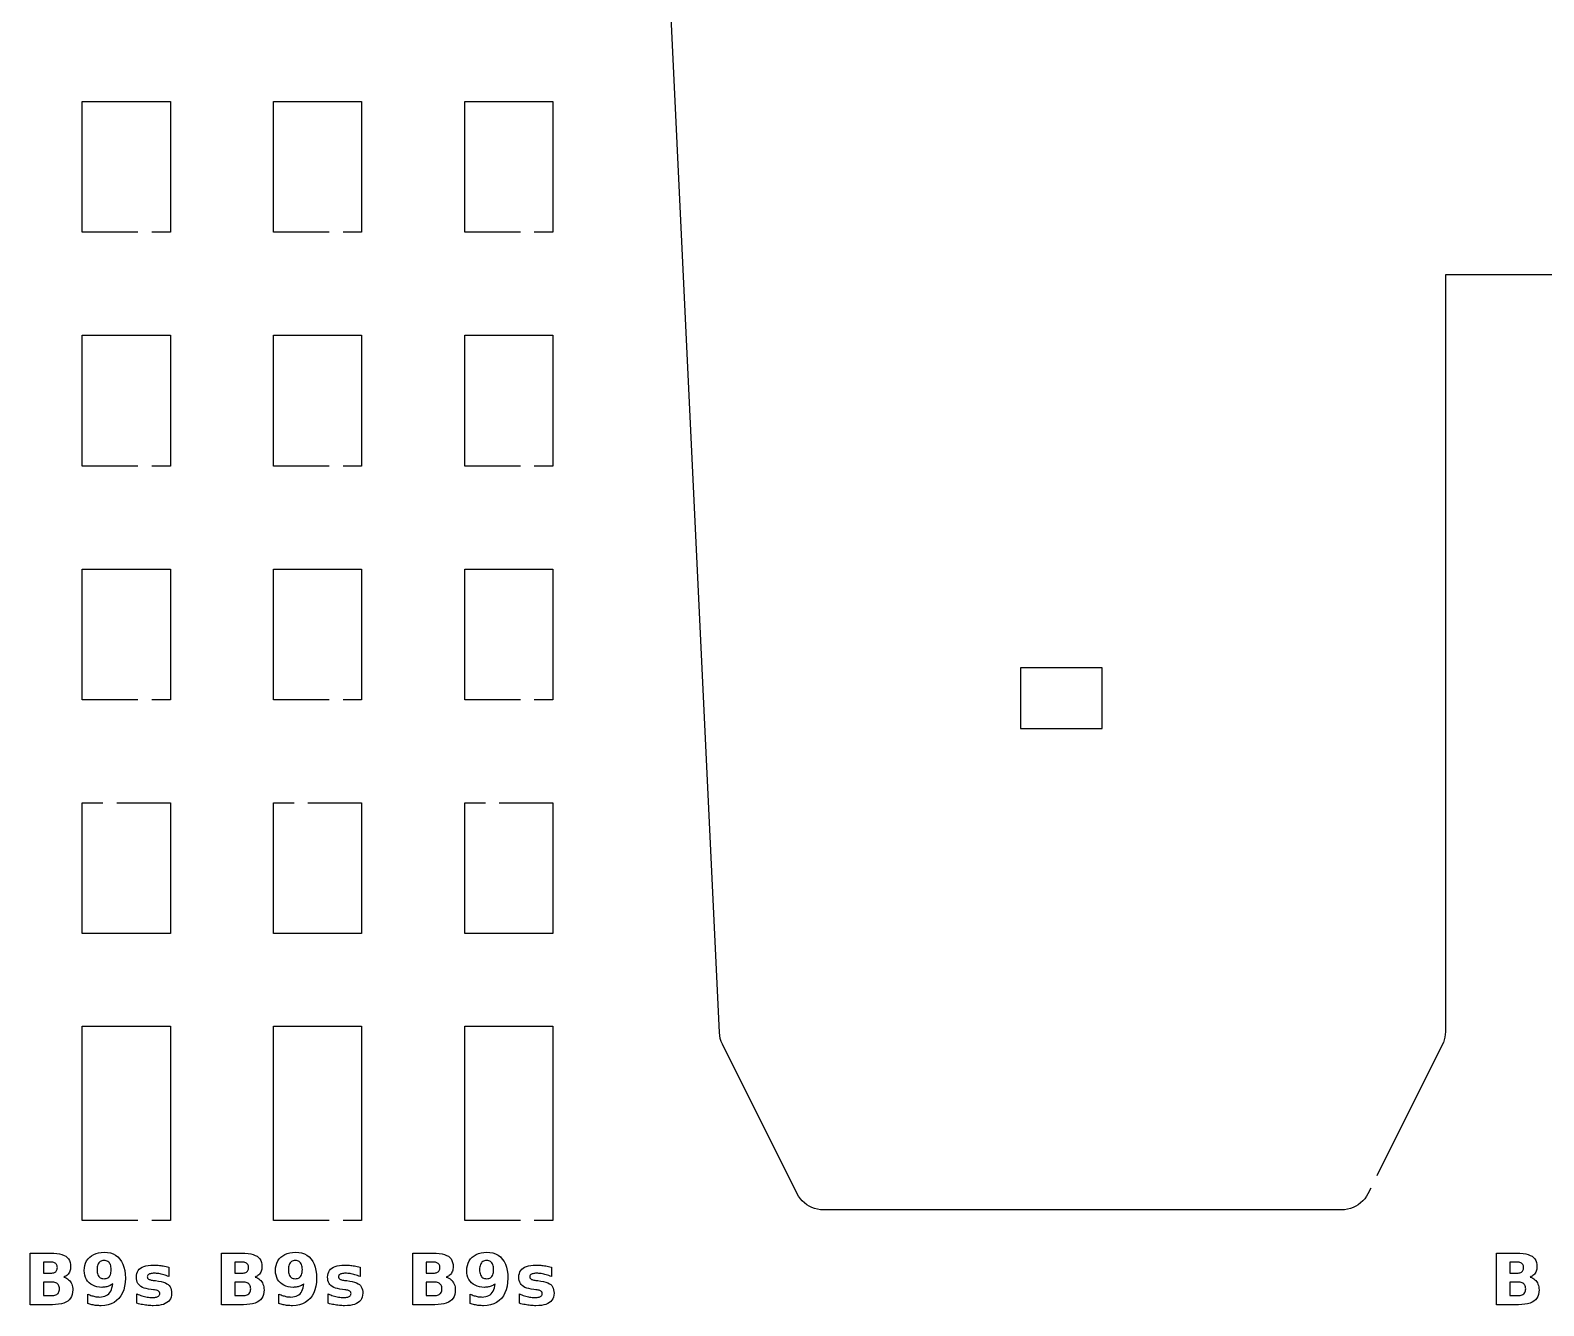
# Model space of a CAD drawing. Header units: millimetres. Extents: x 6 to 297, y 4 to 290.
# Drawn here: x 6.5 to 77.7, y 4.4 to 64.4 of the extents above; entities that cross this region are included whole.
import ezdxf

# ---------------------------------------------------------------- set-up
doc = ezdxf.new("R2010")
doc.units = ezdxf.units.MM
doc.layers.add('CUT', color=1, linetype='CONTINUOUS')
doc.layers.add('ENGRAVE', color=5, linetype='CONTINUOUS')

msp = doc.modelspace()

# ---------------------------------------------------------------- linework, layer by layer
at = {"layer": 'CUT', "color": 1}
for points in [[(69.5606, 9.9535), (69.4255, 9.6834), (69.3585, 9.5646), (69.2787, 9.4515), (69.188, 9.3471), (69.0872, 9.2523), (68.9774, 9.1681), (68.8597, 9.0954), (68.7353, 9.0348), (68.6055, 8.9871), (68.4715, 8.9527), (68.3347, 8.9319), (68.1984, 8.925), (43.8016, 8.925), (43.6653, 8.9319), (43.5285, 8.9527), (43.3945, 8.9871), (43.2647, 9.0348), (43.1403, 9.0954), (43.0226, 9.1681), (42.9128, 9.2523), (42.812, 9.3471), (42.7213, 9.4515), (42.6415, 9.5646), (42.5745, 9.6834), (39.0548, 16.7228), (38.9983, 16.852), (38.9551, 16.9883), (38.9261, 17.1283), (38.9121, 17.2686), (34.9267, 100.962)], [(11.55, 54.925), (8.925, 54.925), (8.925, 61.075), (13.075, 61.075), (13.075, 54.925), (12.2, 54.925)], [(20.55, 54.925), (17.925, 54.925), (17.925, 61.075), (22.075, 61.075), (22.075, 54.925), (21.2, 54.925)], [(29.55, 54.925), (26.925, 54.925), (26.925, 61.075), (31.075, 61.075), (31.075, 54.925), (30.2, 54.925)], [(124.3061, 52.925), (73.075, 52.925), (73.075, 17.3051), (73.0692, 17.1796), (73.0515, 17.0533), (73.0222, 16.9293), (72.9816, 16.8085), (72.9306, 16.6935), (69.8513, 10.5349)], [(11.55, 43.925), (8.925, 43.925), (8.925, 50.075), (13.075, 50.075), (13.075, 43.925), (12.2, 43.925)], [(20.55, 43.925), (17.925, 43.925), (17.925, 50.075), (22.075, 50.075), (22.075, 43.925), (21.2, 43.925)], [(29.55, 43.925), (26.925, 43.925), (26.925, 50.075), (31.075, 50.075), (31.075, 43.925), (30.2, 43.925)], [(11.55, 32.925), (8.925, 32.925), (8.925, 39.075), (13.075, 39.075), (13.075, 32.925), (12.2, 32.925)], [(20.55, 32.925), (17.925, 32.925), (17.925, 39.075), (22.075, 39.075), (22.075, 32.925), (21.2, 32.925)], [(29.55, 32.925), (26.925, 32.925), (26.925, 39.075), (31.075, 39.075), (31.075, 32.925), (30.2, 32.925)], [(10.55, 28.075), (13.075, 28.075), (13.075, 21.925), (8.925, 21.925), (8.925, 28.075), (9.9, 28.075)], [(19.55, 28.075), (22.075, 28.075), (22.075, 21.925), (17.925, 21.925), (17.925, 28.075), (18.9, 28.075)], [(28.55, 28.075), (31.075, 28.075), (31.075, 21.925), (26.925, 21.925), (26.925, 28.075), (27.9, 28.075)], [(11.55, 8.425), (8.925, 8.425), (8.925, 17.575), (13.075, 17.575), (13.075, 8.425), (12.2, 8.425)], [(20.55, 8.425), (17.925, 8.425), (17.925, 17.575), (22.075, 17.575), (22.075, 8.425), (21.2, 8.425)], [(29.55, 8.425), (26.925, 8.425), (26.925, 17.575), (31.075, 17.575), (31.075, 8.425), (30.2, 8.425)]]:
    msp.add_lwpolyline(points, dxfattribs=at)
msp.add_lwpolyline([(56.925, 34.425), (53.075, 34.425), (53.075, 31.575), (56.925, 31.575), (56.925, 34.425)], close=True, dxfattribs=at)
at = {"layer": 'ENGRAVE', "color": 5}
for points in [[(8.2878, 5.6414), (8.3323, 5.597), (8.3717, 5.5472), (8.4055, 5.4926), (8.4332, 5.434), (8.4547, 5.3714), (8.4701, 5.3048), (8.4793, 5.2343), (8.4824, 5.1598), (8.4758, 5.0476), (8.456, 4.9453), (8.423, 4.853), (8.3768, 4.7706), (8.3174, 4.6982), (8.2447, 4.6357), (8.1587, 4.583), (8.0588, 4.5399), (7.9453, 4.5063), (7.818, 4.4824), (7.6769, 4.468), (7.5221, 4.4632), (6.4821, 4.4632), (6.4821, 6.8932), (7.4228, 6.8932), (7.5838, 6.8889), (7.7293, 6.8762), (7.8592, 6.8549), (7.9737, 6.8252), (8.0726, 6.7869), (8.156, 6.7402), (8.2254, 6.6841), (8.2822, 6.6178), (8.3263, 6.5412), (8.3579, 6.4545), (8.3768, 6.3575), (8.3831, 6.2503), (8.3808, 6.1926), (8.3739, 6.1379), (8.3623, 6.0861), (8.3462, 6.0373), (8.3255, 5.9913), (8.3001, 5.9484), (8.2703, 5.9087), (8.2364, 5.8725), (8.1984, 5.8399), (8.1561, 5.8109), (8.1097, 5.7855), (8.0592, 5.7636), (8.1239, 5.7413), (8.1836, 5.7135), (8.2382, 5.6802), (8.2878, 5.6414)], [(7.5856, 5.9687), (7.621, 5.9814), (7.6525, 5.9977), (7.68, 6.0175), (7.7033, 6.041), (7.7225, 6.0678), (7.7373, 6.0981), (7.748, 6.1318), (7.7543, 6.169), (7.7565, 6.2096), (7.7543, 6.2497), (7.748, 6.2866), (7.7373, 6.3201), (7.7225, 6.3503), (7.7033, 6.3772), (7.68, 6.4008), (7.6525, 6.421), (7.621, 6.4375), (7.5856, 6.4503), (7.5461, 6.4594), (7.5027, 6.4649), (7.4554, 6.4668), (7.1087, 6.4668), (7.1087, 5.9524), (7.4554, 5.9524), (7.5027, 5.9542), (7.5461, 5.9597), (7.5856, 5.9687)], [(9.2821, 4.9233), (9.3302, 4.9049), (9.3776, 4.8883), (9.4243, 4.8738), (9.4702, 4.8611), (9.5157, 4.8504), (9.561, 4.8417), (9.6061, 4.8349), (9.6511, 4.83), (9.6958, 4.8271), (9.7404, 4.8261), (9.8303, 4.8305), (9.9133, 4.8434), (9.9894, 4.865), (10.0587, 4.8952), (10.1211, 4.9341), (10.1766, 4.9816), (10.2251, 5.0376), (10.2665, 5.1019), (10.3007, 5.1746), (10.3278, 5.2557), (10.3477, 5.3452), (10.3605, 5.443), (10.3232, 5.417), (10.2851, 5.3933), (10.2462, 5.3718), (10.2064, 5.3526), (10.1659, 5.3356), (10.1245, 5.3209), (10.0821, 5.3085), (10.0386, 5.2983), (9.9939, 5.2904), (9.948, 5.2848), (9.9009, 5.2814), (9.8527, 5.2802), (9.7325, 5.2863), (9.6202, 5.3044), (9.516, 5.3346), (9.4197, 5.3768), (9.3315, 5.4311), (9.2513, 5.4975), (9.1814, 5.5738), (9.1242, 5.6577), (9.0798, 5.7492), (9.048, 5.8484), (9.029, 5.9552), (9.0226, 6.0696), (9.0297, 6.196), (9.0509, 6.3138), (9.0863, 6.4228), (9.1358, 6.5232), (9.1995, 6.6149), (9.2773, 6.6979), (9.3671, 6.77), (9.4664, 6.829), (9.5754, 6.8749), (9.694, 6.9077), (9.8222, 6.9273), (9.9601, 6.9339), (10.1126, 6.925), (10.2531, 6.8983), (10.3817, 6.8537), (10.4983, 6.7914), (10.603, 6.7112), (10.6958, 6.6132), (10.7754, 6.499), (10.8405, 6.37), (10.8911, 6.2263), (10.9273, 6.0678), (10.949, 5.8946), (10.9562, 5.7067), (10.9478, 5.5131), (10.9224, 5.3339), (10.8801, 5.169), (10.8209, 5.0184), (10.7448, 4.8821), (10.6518, 4.7602), (10.5441, 4.655), (10.4238, 4.569), (10.2909, 4.502), (10.1455, 4.4542), (9.9875, 4.4255), (9.8169, 4.416), (9.7603, 4.4167), (9.7046, 4.4188), (9.6496, 4.4223), (9.5955, 4.4272), (9.5422, 4.4335), (9.4897, 4.4412), (9.4378, 4.4503), (9.3863, 4.4608), (9.3351, 4.4727), (9.2843, 4.4861), (9.2338, 4.5008), (9.1837, 4.5169), (9.1837, 4.9661), (9.2333, 4.9438), (9.2821, 4.9233)], [(10.1009, 5.7138), (10.1399, 5.7345), (10.1743, 5.7612), (10.2043, 5.7937), (10.2296, 5.8322), (10.2504, 5.8767), (10.2665, 5.927), (10.278, 5.9833), (10.285, 6.0455), (10.2873, 6.1136), (10.285, 6.1812), (10.278, 6.2431), (10.2665, 6.2991), (10.2504, 6.3494), (10.2296, 6.3939), (10.2043, 6.4326), (10.1743, 6.4654), (10.1399, 6.4923), (10.1009, 6.5131), (10.0574, 6.5281), (10.0094, 6.537), (9.9569, 6.54), (9.9043, 6.537), (9.8563, 6.5281), (9.8128, 6.5131), (9.7738, 6.4923), (9.7394, 6.4654), (9.7095, 6.4326), (9.6841, 6.3939), (9.6633, 6.3494), (9.6472, 6.2991), (9.6357, 6.2431), (9.6288, 6.1812), (9.6265, 6.1136), (9.6288, 6.0455), (9.6357, 5.9833), (9.6472, 5.927), (9.6633, 5.8767), (9.6841, 5.8322), (9.7095, 5.7937), (9.7394, 5.7612), (9.7738, 5.7345), (9.8128, 5.7138), (9.8563, 5.699), (9.9043, 5.6901), (9.9569, 5.6871), (10.0094, 5.6901), (10.0574, 5.699), (10.1009, 5.7138)], [(17.2878, 5.6414), (17.3323, 5.597), (17.3717, 5.5472), (17.4055, 5.4926), (17.4332, 5.434), (17.4547, 5.3714), (17.4701, 5.3048), (17.4793, 5.2343), (17.4824, 5.1598), (17.4758, 5.0476), (17.456, 4.9453), (17.423, 4.853), (17.3768, 4.7706), (17.3174, 4.6982), (17.2447, 4.6357), (17.1587, 4.583), (17.0588, 4.5399), (16.9453, 4.5063), (16.818, 4.4824), (16.6769, 4.468), (16.5221, 4.4632), (15.4821, 4.4632), (15.4821, 6.8932), (16.4228, 6.8932), (16.5838, 6.8889), (16.7293, 6.8762), (16.8592, 6.8549), (16.9737, 6.8252), (17.0726, 6.7869), (17.156, 6.7402), (17.2254, 6.6841), (17.2822, 6.6178), (17.3263, 6.5412), (17.3579, 6.4545), (17.3768, 6.3575), (17.3831, 6.2503), (17.3808, 6.1926), (17.3739, 6.1379), (17.3623, 6.0861), (17.3462, 6.0373), (17.3255, 5.9913), (17.3001, 5.9484), (17.2703, 5.9087), (17.2364, 5.8725), (17.1984, 5.8399), (17.1561, 5.8109), (17.1097, 5.7855), (17.0592, 5.7636), (17.1239, 5.7413), (17.1836, 5.7135), (17.2382, 5.6802), (17.2878, 5.6414)], [(16.5856, 5.9687), (16.621, 5.9814), (16.6525, 5.9977), (16.68, 6.0175), (16.7033, 6.041), (16.7225, 6.0678), (16.7373, 6.0981), (16.748, 6.1318), (16.7543, 6.169), (16.7565, 6.2096), (16.7543, 6.2497), (16.748, 6.2866), (16.7373, 6.3201), (16.7225, 6.3503), (16.7033, 6.3772), (16.68, 6.4008), (16.6525, 6.421), (16.621, 6.4375), (16.5856, 6.4503), (16.5461, 6.4594), (16.5027, 6.4649), (16.4554, 6.4668), (16.1087, 6.4668), (16.1087, 5.9524), (16.4554, 5.9524), (16.5027, 5.9542), (16.5461, 5.9597), (16.5856, 5.9687)], [(18.2821, 4.9233), (18.3302, 4.9049), (18.3776, 4.8883), (18.4243, 4.8738), (18.4702, 4.8611), (18.5157, 4.8504), (18.561, 4.8417), (18.6061, 4.8349), (18.6511, 4.83), (18.6958, 4.8271), (18.7404, 4.8261), (18.8303, 4.8305), (18.9133, 4.8434), (18.9894, 4.865), (19.0587, 4.8952), (19.1211, 4.9341), (19.1766, 4.9816), (19.2251, 5.0376), (19.2665, 5.1019), (19.3007, 5.1746), (19.3278, 5.2557), (19.3477, 5.3452), (19.3605, 5.443), (19.3232, 5.417), (19.2851, 5.3933), (19.2462, 5.3718), (19.2064, 5.3526), (19.1659, 5.3356), (19.1245, 5.3209), (19.0821, 5.3085), (19.0386, 5.2983), (18.9939, 5.2904), (18.948, 5.2848), (18.9009, 5.2814), (18.8527, 5.2802), (18.7325, 5.2863), (18.6202, 5.3044), (18.516, 5.3346), (18.4197, 5.3768), (18.3315, 5.4311), (18.2513, 5.4975), (18.1814, 5.5738), (18.1242, 5.6577), (18.0798, 5.7492), (18.048, 5.8484), (18.029, 5.9552), (18.0226, 6.0696), (18.0297, 6.196), (18.0509, 6.3138), (18.0863, 6.4228), (18.1358, 6.5232), (18.1995, 6.6149), (18.2773, 6.6979), (18.3671, 6.77), (18.4664, 6.829), (18.5754, 6.8749), (18.694, 6.9077), (18.8222, 6.9273), (18.9601, 6.9339), (19.1126, 6.925), (19.2531, 6.8983), (19.3817, 6.8537), (19.4983, 6.7914), (19.603, 6.7112), (19.6958, 6.6132), (19.7754, 6.499), (19.8405, 6.37), (19.8911, 6.2263), (19.9273, 6.0678), (19.949, 5.8946), (19.9562, 5.7067), (19.9478, 5.5131), (19.9224, 5.3339), (19.8801, 5.169), (19.8209, 5.0184), (19.7448, 4.8821), (19.6518, 4.7602), (19.5441, 4.655), (19.4238, 4.569), (19.2909, 4.502), (19.1455, 4.4542), (18.9875, 4.4255), (18.8169, 4.416), (18.7603, 4.4167), (18.7046, 4.4188), (18.6496, 4.4223), (18.5955, 4.4272), (18.5422, 4.4335), (18.4897, 4.4412), (18.4378, 4.4503), (18.3863, 4.4608), (18.3351, 4.4727), (18.2843, 4.4861), (18.2338, 4.5008), (18.1837, 4.5169), (18.1837, 4.9661), (18.2333, 4.9438), (18.2821, 4.9233)], [(19.1009, 5.7138), (19.1399, 5.7345), (19.1743, 5.7612), (19.2043, 5.7937), (19.2296, 5.8322), (19.2504, 5.8767), (19.2665, 5.927), (19.278, 5.9833), (19.285, 6.0455), (19.2873, 6.1136), (19.285, 6.1812), (19.278, 6.2431), (19.2665, 6.2991), (19.2504, 6.3494), (19.2296, 6.3939), (19.2043, 6.4326), (19.1743, 6.4654), (19.1399, 6.4923), (19.1009, 6.5131), (19.0574, 6.5281), (19.0094, 6.537), (18.9569, 6.54), (18.9043, 6.537), (18.8563, 6.5281), (18.8128, 6.5131), (18.7738, 6.4923), (18.7394, 6.4654), (18.7095, 6.4326), (18.6841, 6.3939), (18.6633, 6.3494), (18.6472, 6.2991), (18.6357, 6.2431), (18.6288, 6.1812), (18.6265, 6.1136), (18.6288, 6.0455), (18.6357, 5.9833), (18.6472, 5.927), (18.6633, 5.8767), (18.6841, 5.8322), (18.7095, 5.7937), (18.7394, 5.7612), (18.7738, 5.7345), (18.8128, 5.7138), (18.8563, 5.699), (18.9043, 5.6901), (18.9569, 5.6871), (19.0094, 5.6901), (19.0574, 5.699), (19.1009, 5.7138)], [(26.2878, 5.6414), (26.3323, 5.597), (26.3717, 5.5472), (26.4055, 5.4926), (26.4332, 5.434), (26.4547, 5.3714), (26.4701, 5.3048), (26.4793, 5.2343), (26.4824, 5.1598), (26.4758, 5.0476), (26.456, 4.9453), (26.423, 4.853), (26.3768, 4.7706), (26.3174, 4.6982), (26.2447, 4.6357), (26.1587, 4.583), (26.0588, 4.5399), (25.9453, 4.5063), (25.818, 4.4824), (25.6769, 4.468), (25.5221, 4.4632), (24.4821, 4.4632), (24.4821, 6.8932), (25.4228, 6.8932), (25.5838, 6.8889), (25.7293, 6.8762), (25.8592, 6.8549), (25.9737, 6.8252), (26.0726, 6.7869), (26.156, 6.7402), (26.2254, 6.6841), (26.2822, 6.6178), (26.3263, 6.5412), (26.3579, 6.4545), (26.3768, 6.3575), (26.3831, 6.2503), (26.3808, 6.1926), (26.3739, 6.1379), (26.3623, 6.0861), (26.3462, 6.0373), (26.3255, 5.9913), (26.3001, 5.9484), (26.2703, 5.9087), (26.2364, 5.8725), (26.1984, 5.8399), (26.1561, 5.8109), (26.1097, 5.7855), (26.0592, 5.7636), (26.1239, 5.7413), (26.1836, 5.7135), (26.2382, 5.6802), (26.2878, 5.6414)], [(25.5856, 5.9687), (25.621, 5.9814), (25.6525, 5.9977), (25.68, 6.0175), (25.7033, 6.041), (25.7225, 6.0678), (25.7373, 6.0981), (25.748, 6.1318), (25.7543, 6.169), (25.7565, 6.2096), (25.7543, 6.2497), (25.748, 6.2866), (25.7373, 6.3201), (25.7225, 6.3503), (25.7033, 6.3772), (25.68, 6.4008), (25.6525, 6.421), (25.621, 6.4375), (25.5856, 6.4503), (25.5461, 6.4594), (25.5027, 6.4649), (25.4554, 6.4668), (25.1087, 6.4668), (25.1087, 5.9524), (25.4554, 5.9524), (25.5027, 5.9542), (25.5461, 5.9597), (25.5856, 5.9687)], [(27.2821, 4.9233), (27.3302, 4.9049), (27.3776, 4.8883), (27.4243, 4.8738), (27.4702, 4.8611), (27.5157, 4.8504), (27.561, 4.8417), (27.6061, 4.8349), (27.6511, 4.83), (27.6958, 4.8271), (27.7404, 4.8261), (27.8303, 4.8305), (27.9133, 4.8434), (27.9894, 4.865), (28.0587, 4.8952), (28.1211, 4.9341), (28.1766, 4.9816), (28.2251, 5.0376), (28.2665, 5.1019), (28.3007, 5.1746), (28.3278, 5.2557), (28.3477, 5.3452), (28.3605, 5.443), (28.3232, 5.417), (28.2851, 5.3933), (28.2462, 5.3718), (28.2064, 5.3526), (28.1659, 5.3356), (28.1245, 5.3209), (28.0821, 5.3085), (28.0386, 5.2983), (27.9939, 5.2904), (27.948, 5.2848), (27.9009, 5.2814), (27.8527, 5.2802), (27.7325, 5.2863), (27.6202, 5.3044), (27.516, 5.3346), (27.4197, 5.3768), (27.3315, 5.4311), (27.2513, 5.4975), (27.1814, 5.5738), (27.1242, 5.6577), (27.0798, 5.7492), (27.048, 5.8484), (27.029, 5.9552), (27.0226, 6.0696), (27.0297, 6.196), (27.0509, 6.3138), (27.0863, 6.4228), (27.1358, 6.5232), (27.1995, 6.6149), (27.2773, 6.6979), (27.3671, 6.77), (27.4664, 6.829), (27.5754, 6.8749), (27.694, 6.9077), (27.8222, 6.9273), (27.9601, 6.9339), (28.1126, 6.925), (28.2531, 6.8983), (28.3817, 6.8537), (28.4983, 6.7914), (28.603, 6.7112), (28.6958, 6.6132), (28.7754, 6.499), (28.8405, 6.37), (28.8911, 6.2263), (28.9273, 6.0678), (28.949, 5.8946), (28.9562, 5.7067), (28.9478, 5.5131), (28.9224, 5.3339), (28.8801, 5.169), (28.8209, 5.0184), (28.7448, 4.8821), (28.6518, 4.7602), (28.5441, 4.655), (28.4238, 4.569), (28.2909, 4.502), (28.1455, 4.4542), (27.9875, 4.4255), (27.8169, 4.416), (27.7603, 4.4167), (27.7046, 4.4188), (27.6496, 4.4223), (27.5955, 4.4272), (27.5422, 4.4335), (27.4897, 4.4412), (27.4378, 4.4503), (27.3863, 4.4608), (27.3351, 4.4727), (27.2843, 4.4861), (27.2338, 4.5008), (27.1837, 4.5169), (27.1837, 4.9661), (27.2333, 4.9438), (27.2821, 4.9233)], [(28.1009, 5.7138), (28.1399, 5.7345), (28.1743, 5.7612), (28.2043, 5.7937), (28.2296, 5.8322), (28.2504, 5.8767), (28.2665, 5.927), (28.278, 5.9833), (28.285, 6.0455), (28.2873, 6.1136), (28.285, 6.1812), (28.278, 6.2431), (28.2665, 6.2991), (28.2504, 6.3494), (28.2296, 6.3939), (28.2043, 6.4326), (28.1743, 6.4654), (28.1399, 6.4923), (28.1009, 6.5131), (28.0574, 6.5281), (28.0094, 6.537), (27.9569, 6.54), (27.9043, 6.537), (27.8563, 6.5281), (27.8128, 6.5131), (27.7738, 6.4923), (27.7394, 6.4654), (27.7095, 6.4326), (27.6841, 6.3939), (27.6633, 6.3494), (27.6472, 6.2991), (27.6357, 6.2431), (27.6288, 6.1812), (27.6265, 6.1136), (27.6288, 6.0455), (27.6357, 5.9833), (27.6472, 5.927), (27.6633, 5.8767), (27.6841, 5.8322), (27.7095, 5.7937), (27.7394, 5.7612), (27.7738, 5.7345), (27.8128, 5.7138), (27.8563, 5.699), (27.9043, 5.6901), (27.9569, 5.6871), (28.0094, 5.6901), (28.0574, 5.699), (28.1009, 5.7138)], [(77.2878, 5.6414), (77.3323, 5.597), (77.3717, 5.5472), (77.4055, 5.4926), (77.4332, 5.434), (77.4547, 5.3714), (77.4701, 5.3048), (77.4793, 5.2343), (77.4824, 5.1598), (77.4758, 5.0476), (77.456, 4.9453), (77.423, 4.853), (77.3768, 4.7706), (77.3174, 4.6982), (77.2447, 4.6357), (77.1587, 4.583), (77.0588, 4.5399), (76.9453, 4.5063), (76.818, 4.4824), (76.6769, 4.468), (76.5221, 4.4632), (75.4821, 4.4632), (75.4821, 6.8932), (76.4228, 6.8932), (76.5838, 6.8889), (76.7293, 6.8762), (76.8592, 6.8549), (76.9737, 6.8252), (77.0726, 6.7869), (77.156, 6.7402), (77.2254, 6.6841), (77.2822, 6.6178), (77.3263, 6.5412), (77.3579, 6.4545), (77.3768, 6.3575), (77.3831, 6.2503), (77.3808, 6.1926), (77.3739, 6.1379), (77.3623, 6.0861), (77.3462, 6.0373), (77.3255, 5.9913), (77.3001, 5.9484), (77.2703, 5.9087), (77.2364, 5.8725), (77.1984, 5.8399), (77.1561, 5.8109), (77.1097, 5.7855), (77.0592, 5.7636), (77.1239, 5.7413), (77.1836, 5.7135), (77.2382, 5.6802), (77.2878, 5.6414)], [(76.5856, 5.9687), (76.621, 5.9814), (76.6525, 5.9977), (76.68, 6.0175), (76.7033, 6.041), (76.7225, 6.0678), (76.7373, 6.0981), (76.748, 6.1318), (76.7543, 6.169), (76.7565, 6.2096), (76.7543, 6.2497), (76.748, 6.2866), (76.7373, 6.3201), (76.7225, 6.3503), (76.7033, 6.3772), (76.68, 6.4008), (76.6525, 6.421), (76.621, 6.4375), (76.5856, 6.4503), (76.5461, 6.4594), (76.5027, 6.4649), (76.4554, 6.4668), (76.1087, 6.4668), (76.1087, 5.9524), (76.4554, 5.9524), (76.5027, 5.9542), (76.5461, 5.9597), (76.5856, 5.9687)], [(13.0069, 5.7864), (12.9448, 5.8114), (12.8835, 5.8342), (12.8229, 5.8548), (12.7631, 5.8732), (12.7039, 5.8895), (12.6455, 5.9036), (12.588, 5.9155), (12.5316, 5.9253), (12.4763, 5.9329), (12.422, 5.9383), (12.3688, 5.9416), (12.3168, 5.9427), (12.2638, 5.9415), (12.2156, 5.9381), (12.1721, 5.9323), (12.1334, 5.9242), (12.0994, 5.9139), (12.0702, 5.9012), (12.0456, 5.8861), (12.0254, 5.8685), (12.0097, 5.8485), (11.9986, 5.8259), (11.9918, 5.8009), (11.9896, 5.7734), (11.9913, 5.751), (11.9964, 5.7304), (12.0049, 5.7116), (12.0167, 5.6946), (12.032, 5.6794), (12.0506, 5.666), (12.0737, 5.654), (12.1021, 5.6432), (12.1359, 5.6334), (12.1751, 5.6247), (12.2196, 5.6172), (12.2696, 5.6106), (12.3721, 5.596), (12.5132, 5.575), (12.6379, 5.5499), (12.7464, 5.5207), (12.8387, 5.4875), (12.9146, 5.4502), (12.9743, 5.4088), (13.0216, 5.3613), (13.0602, 5.3056), (13.0903, 5.2416), (13.1117, 5.1694), (13.1246, 5.089), (13.1289, 5.0003), (13.123, 4.9072), (13.1051, 4.8222), (13.0752, 4.7452), (13.0334, 4.6762), (12.9797, 4.6153), (12.9141, 4.5625), (12.8366, 4.5177), (12.7473, 4.4811), (12.6463, 4.4526), (12.5336, 4.4323), (12.4091, 4.4201), (12.2728, 4.416), (12.2122, 4.4168), (12.151, 4.4191), (12.0891, 4.4231), (12.0265, 4.4286), (11.9632, 4.4358), (11.8993, 4.4445), (11.8347, 4.4548), (11.7695, 4.4666), (11.7038, 4.4801), (11.6374, 4.4951), (11.5705, 4.5117), (11.503, 4.5299), (11.503, 4.9726), (11.5613, 4.9456), (11.62, 4.9209), (11.6793, 4.8986), (11.7391, 4.8786), (11.7994, 4.861), (11.8602, 4.8457), (11.9214, 4.8327), (11.9829, 4.8222), (12.0447, 4.8139), (12.1069, 4.8081), (12.1693, 4.8045), (12.2321, 4.8034), (12.2867, 4.8047), (12.3366, 4.8086), (12.3819, 4.8152), (12.4224, 4.8243), (12.4582, 4.8361), (12.4893, 4.8506), (12.5156, 4.8676), (12.5372, 4.8871), (12.554, 4.9091), (12.566, 4.9337), (12.5731, 4.9609), (12.5755, 4.9905), (12.5739, 5.0155), (12.5689, 5.0382), (12.5607, 5.0587), (12.5491, 5.077), (12.5343, 5.093), (12.5161, 5.1069), (12.4931, 5.1192), (12.4634, 5.1305), (12.4272, 5.1409), (12.3845, 5.1503), (12.3352, 5.1588), (12.2793, 5.1663), (12.1768, 5.1793), (12.0536, 5.1979), (11.9433, 5.2211), (11.846, 5.2489), (11.7616, 5.2813), (11.6901, 5.3184), (11.6315, 5.36), (11.5838, 5.4077), (11.5447, 5.4631), (11.5143, 5.526), (11.4926, 5.5965), (11.4796, 5.6747), (11.4753, 5.7604), (11.4808, 5.8528), (11.4973, 5.9369), (11.5249, 6.0127), (11.5635, 6.0801), (11.6132, 6.1393), (11.6739, 6.1901), (11.7459, 6.2328), (11.8297, 6.2678), (11.9253, 6.2951), (12.0326, 6.3145), (12.1517, 6.3262), (12.2826, 6.33), (12.3367, 6.3294), (12.3918, 6.3273), (12.4478, 6.3239), (12.5047, 6.3192), (12.5624, 6.3131), (12.6211, 6.3056), (12.6811, 6.2967), (12.7428, 6.2863), (12.8063, 6.2743), (12.8714, 6.2608), (12.9383, 6.2457), (13.0069, 6.2291), (13.0069, 5.7864)], [(22.0069, 5.7864), (21.9448, 5.8114), (21.8835, 5.8342), (21.8229, 5.8548), (21.7631, 5.8732), (21.7039, 5.8895), (21.6455, 5.9036), (21.588, 5.9155), (21.5316, 5.9253), (21.4763, 5.9329), (21.422, 5.9383), (21.3688, 5.9416), (21.3168, 5.9427), (21.2638, 5.9415), (21.2156, 5.9381), (21.1721, 5.9323), (21.1334, 5.9242), (21.0994, 5.9139), (21.0702, 5.9012), (21.0456, 5.8861), (21.0254, 5.8685), (21.0097, 5.8485), (20.9986, 5.8259), (20.9918, 5.8009), (20.9896, 5.7734), (20.9913, 5.751), (20.9964, 5.7304), (21.0049, 5.7116), (21.0167, 5.6946), (21.032, 5.6794), (21.0506, 5.666), (21.0737, 5.654), (21.1021, 5.6432), (21.1359, 5.6334), (21.1751, 5.6247), (21.2196, 5.6172), (21.2696, 5.6106), (21.3721, 5.596), (21.5132, 5.575), (21.6379, 5.5499), (21.7464, 5.5207), (21.8387, 5.4875), (21.9146, 5.4502), (21.9743, 5.4088), (22.0216, 5.3613), (22.0602, 5.3056), (22.0903, 5.2416), (22.1117, 5.1694), (22.1246, 5.089), (22.1289, 5.0003), (22.123, 4.9072), (22.1051, 4.8222), (22.0752, 4.7452), (22.0334, 4.6762), (21.9797, 4.6153), (21.9141, 4.5625), (21.8366, 4.5177), (21.7473, 4.4811), (21.6463, 4.4526), (21.5336, 4.4323), (21.4091, 4.4201), (21.2728, 4.416), (21.2122, 4.4168), (21.151, 4.4191), (21.0891, 4.4231), (21.0265, 4.4286), (20.9632, 4.4358), (20.8993, 4.4445), (20.8347, 4.4548), (20.7695, 4.4666), (20.7038, 4.4801), (20.6374, 4.4951), (20.5705, 4.5117), (20.503, 4.5299), (20.503, 4.9726), (20.5613, 4.9456), (20.62, 4.9209), (20.6793, 4.8986), (20.7391, 4.8786), (20.7994, 4.861), (20.8602, 4.8457), (20.9214, 4.8327), (20.9829, 4.8222), (21.0447, 4.8139), (21.1069, 4.8081), (21.1693, 4.8045), (21.2321, 4.8034), (21.2867, 4.8047), (21.3366, 4.8086), (21.3819, 4.8152), (21.4224, 4.8243), (21.4582, 4.8361), (21.4893, 4.8506), (21.5156, 4.8676), (21.5372, 4.8871), (21.554, 4.9091), (21.566, 4.9337), (21.5731, 4.9609), (21.5755, 4.9905), (21.5739, 5.0155), (21.5689, 5.0382), (21.5607, 5.0587), (21.5491, 5.077), (21.5343, 5.093), (21.5161, 5.1069), (21.4931, 5.1192), (21.4634, 5.1305), (21.4272, 5.1409), (21.3845, 5.1503), (21.3352, 5.1588), (21.2793, 5.1663), (21.1768, 5.1793), (21.0536, 5.1979), (20.9433, 5.2211), (20.846, 5.2489), (20.7616, 5.2813), (20.6901, 5.3184), (20.6315, 5.36), (20.5838, 5.4077), (20.5447, 5.4631), (20.5143, 5.526), (20.4926, 5.5965), (20.4796, 5.6747), (20.4753, 5.7604), (20.4808, 5.8528), (20.4973, 5.9369), (20.5249, 6.0127), (20.5635, 6.0801), (20.6132, 6.1393), (20.6739, 6.1901), (20.7459, 6.2328), (20.8297, 6.2678), (20.9253, 6.2951), (21.0326, 6.3145), (21.1517, 6.3262), (21.2826, 6.33), (21.3367, 6.3294), (21.3918, 6.3273), (21.4478, 6.3239), (21.5047, 6.3192), (21.5624, 6.3131), (21.6211, 6.3056), (21.6811, 6.2967), (21.7428, 6.2863), (21.8063, 6.2743), (21.8714, 6.2608), (21.9383, 6.2457), (22.0069, 6.2291), (22.0069, 5.7864)], [(31.0069, 5.7864), (30.9448, 5.8114), (30.8835, 5.8342), (30.8229, 5.8548), (30.7631, 5.8732), (30.7039, 5.8895), (30.6455, 5.9036), (30.588, 5.9155), (30.5316, 5.9253), (30.4763, 5.9329), (30.422, 5.9383), (30.3688, 5.9416), (30.3168, 5.9427), (30.2638, 5.9415), (30.2156, 5.9381), (30.1721, 5.9323), (30.1334, 5.9242), (30.0994, 5.9139), (30.0702, 5.9012), (30.0456, 5.8861), (30.0254, 5.8685), (30.0097, 5.8485), (29.9986, 5.8259), (29.9918, 5.8009), (29.9896, 5.7734), (29.9913, 5.751), (29.9964, 5.7304), (30.0049, 5.7116), (30.0167, 5.6946), (30.032, 5.6794), (30.0506, 5.666), (30.0737, 5.654), (30.1021, 5.6432), (30.1359, 5.6334), (30.1751, 5.6247), (30.2196, 5.6172), (30.2696, 5.6106), (30.3721, 5.596), (30.5132, 5.575), (30.6379, 5.5499), (30.7464, 5.5207), (30.8387, 5.4875), (30.9146, 5.4502), (30.9743, 5.4088), (31.0216, 5.3613), (31.0602, 5.3056), (31.0903, 5.2416), (31.1117, 5.1694), (31.1246, 5.089), (31.1289, 5.0003), (31.123, 4.9072), (31.1051, 4.8222), (31.0752, 4.7452), (31.0334, 4.6762), (30.9797, 4.6153), (30.9141, 4.5625), (30.8366, 4.5177), (30.7473, 4.4811), (30.6463, 4.4526), (30.5336, 4.4323), (30.4091, 4.4201), (30.2728, 4.416), (30.2122, 4.4168), (30.151, 4.4191), (30.0891, 4.4231), (30.0265, 4.4286), (29.9632, 4.4358), (29.8993, 4.4445), (29.8347, 4.4548), (29.7695, 4.4666), (29.7038, 4.4801), (29.6374, 4.4951), (29.5705, 4.5117), (29.503, 4.5299), (29.503, 4.9726), (29.5613, 4.9456), (29.62, 4.9209), (29.6793, 4.8986), (29.7391, 4.8786), (29.7994, 4.861), (29.8602, 4.8457), (29.9214, 4.8327), (29.9829, 4.8222), (30.0447, 4.8139), (30.1069, 4.8081), (30.1693, 4.8045), (30.2321, 4.8034), (30.2867, 4.8047), (30.3366, 4.8086), (30.3819, 4.8152), (30.4224, 4.8243), (30.4582, 4.8361), (30.4893, 4.8506), (30.5156, 4.8676), (30.5372, 4.8871), (30.554, 4.9091), (30.566, 4.9337), (30.5731, 4.9609), (30.5755, 4.9905), (30.5739, 5.0155), (30.5689, 5.0382), (30.5607, 5.0587), (30.5491, 5.077), (30.5343, 5.093), (30.5161, 5.1069), (30.4931, 5.1192), (30.4634, 5.1305), (30.4272, 5.1409), (30.3845, 5.1503), (30.3352, 5.1588), (30.2793, 5.1663), (30.1768, 5.1793), (30.0536, 5.1979), (29.9433, 5.2211), (29.846, 5.2489), (29.7616, 5.2813), (29.6901, 5.3184), (29.6315, 5.36), (29.5838, 5.4077), (29.5447, 5.4631), (29.5143, 5.526), (29.4926, 5.5965), (29.4796, 5.6747), (29.4753, 5.7604), (29.4808, 5.8528), (29.4973, 5.9369), (29.5249, 6.0127), (29.5635, 6.0801), (29.6132, 6.1393), (29.6739, 6.1901), (29.7459, 6.2328), (29.8297, 6.2678), (29.9253, 6.2951), (30.0326, 6.3145), (30.1517, 6.3262), (30.2826, 6.33), (30.3367, 6.3294), (30.3918, 6.3273), (30.4478, 6.3239), (30.5047, 6.3192), (30.5624, 6.3131), (30.6211, 6.3056), (30.6811, 6.2967), (30.7428, 6.2863), (30.8063, 6.2743), (30.8714, 6.2608), (30.9383, 6.2457), (31.0069, 6.2291), (31.0069, 5.7864)], [(7.6867, 4.9251), (7.7262, 4.945), (7.7605, 4.9694), (7.7896, 4.9982), (7.8134, 5.0316), (7.8319, 5.0695), (7.8452, 5.1119), (7.8531, 5.1588), (7.8558, 5.2103), (7.8531, 5.2607), (7.8453, 5.3067), (7.8322, 5.3484), (7.8138, 5.3857), (7.7902, 5.4186), (7.7614, 5.4471), (7.7272, 5.4712), (7.6877, 5.4909), (7.6429, 5.5063), (7.5928, 5.5172), (7.5373, 5.5238), (7.4765, 5.526), (7.1087, 5.526), (7.1087, 4.8896), (7.4765, 4.8896), (7.5369, 4.8918), (7.592, 4.8985), (7.6419, 4.9096), (7.6867, 4.9251)], [(16.6867, 4.9251), (16.7262, 4.945), (16.7605, 4.9694), (16.7896, 4.9982), (16.8134, 5.0316), (16.8319, 5.0695), (16.8452, 5.1119), (16.8531, 5.1588), (16.8558, 5.2103), (16.8531, 5.2607), (16.8453, 5.3067), (16.8322, 5.3484), (16.8138, 5.3857), (16.7902, 5.4186), (16.7614, 5.4471), (16.7272, 5.4712), (16.6877, 5.4909), (16.6429, 5.5063), (16.5928, 5.5172), (16.5373, 5.5238), (16.4765, 5.526), (16.1087, 5.526), (16.1087, 4.8896), (16.4765, 4.8896), (16.5369, 4.8918), (16.592, 4.8985), (16.6419, 4.9096), (16.6867, 4.9251)], [(25.6867, 4.9251), (25.7262, 4.945), (25.7605, 4.9694), (25.7896, 4.9982), (25.8134, 5.0316), (25.8319, 5.0695), (25.8452, 5.1119), (25.8531, 5.1588), (25.8558, 5.2103), (25.8531, 5.2607), (25.8453, 5.3067), (25.8322, 5.3484), (25.8138, 5.3857), (25.7902, 5.4186), (25.7614, 5.4471), (25.7272, 5.4712), (25.6877, 5.4909), (25.6429, 5.5063), (25.5928, 5.5172), (25.5373, 5.5238), (25.4765, 5.526), (25.1087, 5.526), (25.1087, 4.8896), (25.4765, 4.8896), (25.5369, 4.8918), (25.592, 4.8985), (25.6419, 4.9096), (25.6867, 4.9251)], [(76.6867, 4.9251), (76.7262, 4.945), (76.7605, 4.9694), (76.7896, 4.9982), (76.8134, 5.0316), (76.8319, 5.0695), (76.8452, 5.1119), (76.8531, 5.1588), (76.8558, 5.2103), (76.8531, 5.2607), (76.8453, 5.3067), (76.8322, 5.3484), (76.8138, 5.3857), (76.7902, 5.4186), (76.7614, 5.4471), (76.7272, 5.4712), (76.6877, 5.4909), (76.6429, 5.5063), (76.5928, 5.5172), (76.5373, 5.5238), (76.4765, 5.526), (76.1087, 5.526), (76.1087, 4.8896), (76.4765, 4.8896), (76.5369, 4.8918), (76.592, 4.8985), (76.6419, 4.9096), (76.6867, 4.9251)]]:
    msp.add_lwpolyline(points, close=True, dxfattribs=at)

doc.saveas('drawing.dxf')
